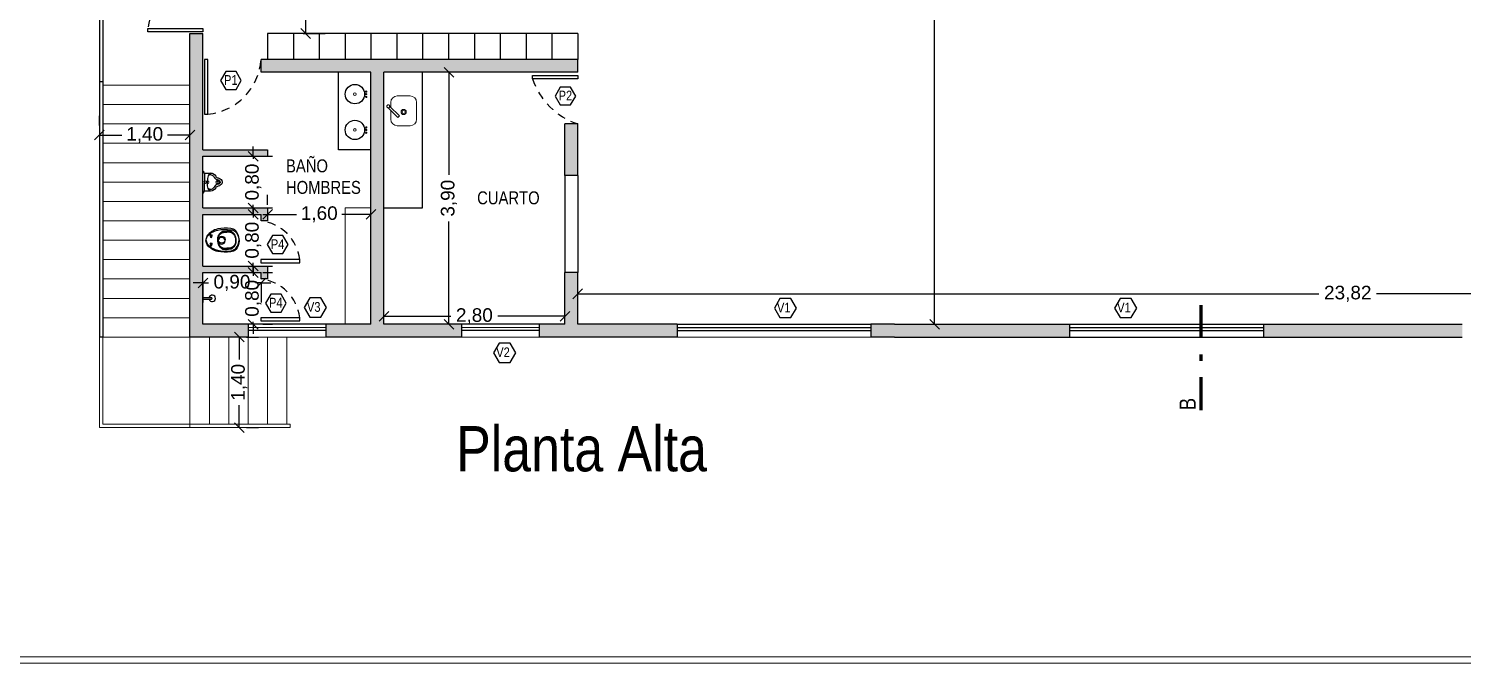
# Model space of a CAD drawing. Header units: millimetres. Extents: x 569 to 671, y 232 to 291.
# Drawn here: x 610.72 to 632.9, y 231.64 to 241.47 of the extents above; entities that cross this region are included whole.
import ezdxf

# ---------------------------------------------------------------- set-up
doc = ezdxf.new("R2010")
doc.units = ezdxf.units.MM
doc.linetypes.add('DASHDOTX2', pattern=[50.8, 25.4, -12.7, 0, -12.7])
doc.linetypes.add('DASHED', pattern=[19.05, 12.7, -6.35])
for name, color, linetype, lineweight in [('Corte', 6, 'DASHDOTX2', 60), ('Cotas', 9, 'Continuous', 13), ('MARCO', 130, 'Continuous', 15), ('Mobiliario', 84, 'Continuous', 18), ('Piso', 254, 'Continuous', 13)]:
    doc.layers.add(name, color=color, linetype=linetype, lineweight=lineweight)
for name, color, linetype in [('Muros', 1, 'Continuous'), ('Proyeccion', 2, 'DASHED'), ('Texto', 241, 'Continuous'), ('Vista', 4, 'Continuous')]:
    doc.layers.add(name, color=color, linetype=linetype)
doc.styles.add('CARATULA', font='arial.ttf')
doc.styles.add('Cecilia-3', font='ARIALN.TTF', dxfattribs={"height": 0.04})
doc.dimstyles.new('Seba', dxfattribs={"dimscale": 0.3, "dimtxt": 0.7, "dimasz": 0.5, "dimexe": 1, "dimexo": 0.5, "dimgap": 0.3, "dimtad": 0, "dimzin": 1, "dimtxsty": 'CARATULA', "dimblk": 'OBLIQUE', "dimcen": 0.5, "dimclrd": 256, "dimclre": 256, "dimadec": 0, "dimazin": 0, "dimtm": 1e-09, "dimtfac": 1, "dimtmove": 0, "dimatfit": 3, "dimldrblk": 'OBLIQUE', "dimfxl": 1.25, "dimarcsym": 1})

# ---------------------------------------------------------------- blocks, each defined once
blk = doc.blocks.new('SAPLS507')
blk.add_lwpolyline([(0, -0.585, 0.193023), (0.137, -0.535, 0.145572), (0.172, -0.456, 0.077711), (0.165, -0.255, 0.087544), (0.125, -0.161, 0.055228), (0.065, -0.091, 0.090627), (0, -0.072, 0.091051), (-0.065, -0.091, 0.055228), (-0.126, -0.161, 0.087544), (-0.165, -0.255, 0.077711), (-0.172, -0.456, 0.145572), (-0.137, -0.535, 0.193023), (0, -0.585, 61.25604)], format="xyb", close=True)
at = {"color": 30}
for points in [[(-0.015, -0.256), (-0.033, -0.258, 0.028747), (-0.061, -0.265, 0.052421), (-0.075, -0.272, 0.050041), (-0.092, -0.284, 0.040538), (-0.109, -0.303, 0.036304), (-0.124, -0.325, 0.08346), (-0.129, -0.336, 0.024812), (-0.13, -0.346, 0.009631), (-0.132, -0.373, 0.014344), (-0.132, -0.382, 0.009208), (-0.132, -0.396)], [(-0.015, -0.536), (-0.033, -0.535, -0.028747), (-0.061, -0.527, -0.052421), (-0.075, -0.521, -0.050041), (-0.092, -0.508, -0.040538), (-0.109, -0.49, -0.036304), (-0.124, -0.468, -0.08346), (-0.129, -0.457, -0.024812), (-0.13, -0.446, -0.009631), (-0.132, -0.42, -0.014344), (-0.132, -0.411, -0.009208), (-0.132, -0.396)], [(0.015, -0.256), (0.033, -0.258, -0.028747), (0.061, -0.265, -0.052421), (0.075, -0.272, -0.050041), (0.092, -0.284, -0.040538), (0.109, -0.303, -0.036304), (0.125, -0.325, -0.08346), (0.129, -0.336, -0.024812), (0.13, -0.346, -0.009631), (0.132, -0.373, -0.014344), (0.133, -0.382, -0.009208), (0.132, -0.396)], [(0.015, -0.536), (0.033, -0.535, 0.028747), (0.061, -0.527, 0.052421), (0.075, -0.521, 0.050041), (0.092, -0.508, 0.040538), (0.109, -0.49, 0.036304), (0.125, -0.468, 0.08346), (0.129, -0.457, 0.024812), (0.13, -0.446, 0.009631), (0.132, -0.42, 0.014344), (0.133, -0.411, 0.009208), (0.132, -0.396)]]:
    blk.add_lwpolyline(points, format="xyb", dxfattribs=at)
for points in [[(-0.015, -0.256), (0, -0.256)], [(0.015, -0.256), (0, -0.256)], [(-0.015, -0.536), (0, -0.536)], [(0.015, -0.536), (0, -0.536)]]:
    blk.add_lwpolyline(points, dxfattribs=at)
for centre, radius in [((-0.064, -0.152), 0.0141), ((0.064, -0.152), 0.0141), ((0, -0.314), 0.0535)]:
    blk.add_circle(centre, radius, dxfattribs=at)
blk = doc.blocks.new('SAPLS513')
at = {"color": 30}
for p, q in [((-0.135, -0.025), (-0.011, -0.025)), ((0.135, -0.025), (0.011, -0.025))]:
    blk.add_line(p, q, dxfattribs=at)
blk.add_lwpolyline([(0, -0.3), (-0.025, -0.293, -0.107013), (-0.049, -0.27, -0.081155), (-0.064, -0.238, 0.245336), (-0.09, -0.2, -0.277467), (-0.14, -0.118, 0), (-0.14, -0.019, 0.414214), (-0.147, -0.012, 0), (-0.164, -0.012, -0.999999), (-0.164, 0, 0), (0.164, 0, -0.999999), (0.164, -0.012, 0), (0.147, -0.012, 0.414214), (0.14, -0.019, 0), (0.14, -0.118, -0.277467), (0.09, -0.2, 0.245336), (0.064, -0.238, -0.081155), (0.049, -0.27, -0.107013), (0.025, -0.293), (0, -0.3)], format="xyb", close=True)
for points in [[(-0.14, -0.118), (-0.133, -0.103, -0.09017), (-0.099, -0.084, -0.04702), (-0.057, -0.074), (0, -0.07)], [(0.14, -0.118), (0.133, -0.103, 0.09017), (0.099, -0.084, 0.04702), (0.057, -0.074), (0, -0.07)], [(0, -0.269), (-0.013, -0.265, -0.088171), (-0.025, -0.253, -0.075175), (-0.035, -0.232, -0.081155)], [(0, -0.269), (0.013, -0.265, 0.088171), (0.025, -0.253, 0.075175), (0.035, -0.232, 0.081155)]]:
    blk.add_lwpolyline(points, format="xyb", dxfattribs=at)
for centre, radius in [((-0.019, -0.078), 0.003), ((-0.019, -0.214), 0.003), ((0, -0.042), 0.02), ((0, -0.089), 0.003), ((0, -0.203), 0.003), ((0.019, -0.078), 0.003), ((0.019, -0.214), 0.003), ((-0.019, -0.236), 0.003), ((0, -0.225), 0.003), ((0, -0.247), 0.003), ((0.019, -0.236), 0.003)]:
    blk.add_circle(centre, radius, dxfattribs=at)
for centre, radius, start, end in [((-0.135, -0.02), 0.005, 180.0009, 270.0005), ((-0.047, -0.118), 0.0634, 148.5608, 242.0304), ((-0.114, -0.244), 0.08, 8.8836, 62.0304), ((0.114, -0.244), 0.08, 117.9696, 171.1164), ((0.047, -0.118), 0.0634, 297.9696, 31.4392), ((0.135, -0.02), 0.005, 269.9995, 359.9991)]:
    blk.add_arc(centre, radius, start, end, dxfattribs=at)
blk = doc.blocks.new('_Oblique')
at = {"color": 0, "linetype": 'ByBlock', "lineweight": -2}
blk.add_line((-0.5, -0.5), (0.5, 0.5), dxfattribs=at)
blk = doc.blocks.new('*D342')
at = {"layer": 'Cotas', "lineweight": -2, "transparency": 16777216}
for p, q in [((614.966, 243.392), (615.307, 243.392)), ((615.007, 243.392), (615.007, 242.756)), ((615.007, 241.392), (615.007, 242.028)), ((614.966, 241.392), (615.307, 241.392))]:
    blk.add_line(p, q, dxfattribs=at)
at = {"layer": 'Defpoints', "color": 0, "transparency": 16777216}
for p in [(614.816, 243.392), (615.007, 243.392), (614.816, 241.392)]:
    blk.add_point(p, dxfattribs=at)
at = {"layer": 'Cotas', "lineweight": -2, "transparency": 16777216, "xscale": 0.15, "yscale": 0.15, "zscale": 0.15}
for p, rotation in [((615.007, 243.392), 90), ((615.007, 241.392), 270)]:
    blk.add_blockref('_Oblique', p, dxfattribs=dict(at, rotation=rotation))
at = {"layer": 'Cotas', "color": 0, "transparency": 16777216, "insert": (615.007, 242.392), "char_height": 0.21, "attachment_point": 5, "rotation": 90, "style": 'CARATULA'}
blk.add_mtext('2,00', dxfattribs=at)
blk = doc.blocks.new('*D343')
at = {"layer": 'Cotas', "lineweight": -2, "transparency": 16777216}
for p, q in [((617.199, 240.792), (616.922, 240.792)), ((617.222, 240.792), (617.222, 239.204)), ((617.222, 236.892), (617.222, 238.48)), ((617.199, 236.892), (616.922, 236.892))]:
    blk.add_line(p, q, dxfattribs=at)
at = {"layer": 'Defpoints', "color": 0, "transparency": 16777216}
for p in [(617.349, 240.792), (617.222, 236.892), (617.349, 236.892)]:
    blk.add_point(p, dxfattribs=at)
at = {"layer": 'Cotas', "lineweight": -2, "transparency": 16777216, "xscale": 0.15, "yscale": 0.15, "zscale": 0.15}
for p, rotation in [((617.222, 240.792), 90), ((617.222, 236.892), 270)]:
    blk.add_blockref('_Oblique', p, dxfattribs=dict(at, rotation=rotation))
at = {"layer": 'Cotas', "color": 0, "transparency": 16777216, "insert": (617.222, 238.842), "char_height": 0.21, "attachment_point": 5, "rotation": 90, "style": 'CARATULA'}
blk.add_mtext('3,90', dxfattribs=at)
blk = doc.blocks.new('*D344')
at = {"layer": 'Cotas', "lineweight": -2, "transparency": 16777216}
for p, q in [((619.216, 237.042), (619.216, 237.662)), ((643.038, 237.042), (643.038, 237.662)), ((619.216, 237.362), (630.682, 237.362)), ((643.038, 237.362), (631.572, 237.362))]:
    blk.add_line(p, q, dxfattribs=at)
at = {"layer": 'Defpoints', "color": 0, "transparency": 16777216}
for p in [(619.216, 237.362), (619.216, 236.892), (643.038, 236.892)]:
    blk.add_point(p, dxfattribs=at)
at = {"layer": 'Cotas', "lineweight": -2, "transparency": 16777216, "xscale": 0.15, "yscale": 0.15, "zscale": 0.15, "rotation": 180}
blk.add_blockref('_Oblique', (619.216, 237.362), dxfattribs=at)
at = {"layer": 'Cotas', "lineweight": -2, "transparency": 16777216, "xscale": 0.15, "yscale": 0.15, "zscale": 0.15}
blk.add_blockref('_Oblique', (643.038, 237.362), dxfattribs=at)
at = {"layer": 'Cotas', "color": 0, "transparency": 16777216, "insert": (631.127, 237.362), "char_height": 0.21, "attachment_point": 5, "style": 'CARATULA'}
blk.add_mtext('23,82', dxfattribs=at)
blk = doc.blocks.new('*D345')
at = {"layer": 'Cotas', "lineweight": -2, "transparency": 16777216}
for p, q in [((616.216, 237.163), (616.216, 237.314)), ((619.016, 237.163), (619.016, 237.314)), ((616.216, 237.014), (617.251, 237.014)), ((619.016, 237.014), (617.98, 237.014))]:
    blk.add_line(p, q, dxfattribs=at)
at = {"layer": 'Defpoints', "color": 0, "transparency": 16777216}
for p in [(616.216, 237.014), (616.216, 237.013), (619.016, 237.013)]:
    blk.add_point(p, dxfattribs=at)
at = {"layer": 'Cotas', "lineweight": -2, "transparency": 16777216, "xscale": 0.15, "yscale": 0.15, "zscale": 0.15, "rotation": 180}
blk.add_blockref('_Oblique', (616.216, 237.014), dxfattribs=at)
at = {"layer": 'Cotas', "lineweight": -2, "transparency": 16777216, "xscale": 0.15, "yscale": 0.15, "zscale": 0.15}
blk.add_blockref('_Oblique', (619.016, 237.014), dxfattribs=at)
at = {"layer": 'Cotas', "color": 0, "transparency": 16777216, "insert": (617.616, 237.014), "char_height": 0.21, "attachment_point": 5, "style": 'CARATULA'}
blk.add_mtext('2,80', dxfattribs=at)
blk = doc.blocks.new('*D349')
at = {"layer": 'Cotas', "lineweight": -2, "transparency": 16777216}
for p, q in [((624.735, 247.492), (624.735, 242.626)), ((624.885, 247.492), (625.035, 247.492)), ((624.735, 236.892), (624.735, 241.758)), ((624.885, 236.892), (625.035, 236.892))]:
    blk.add_line(p, q, dxfattribs=at)
at = {"layer": 'Defpoints', "color": 0, "transparency": 16777216}
for p in [(624.735, 247.492), (624.735, 247.492), (624.735, 236.892)]:
    blk.add_point(p, dxfattribs=at)
at = {"layer": 'Cotas', "lineweight": -2, "transparency": 16777216, "xscale": 0.15, "yscale": 0.15, "zscale": 0.15}
for p, rotation in [((624.735, 247.492), 90), ((624.735, 236.892), 270)]:
    blk.add_blockref('_Oblique', p, dxfattribs=dict(at, rotation=rotation))
at = {"layer": 'Cotas', "color": 0, "transparency": 16777216, "insert": (624.735, 242.192), "char_height": 0.21, "attachment_point": 5, "rotation": 90, "style": 'CARATULA'}
blk.add_mtext('10,60', dxfattribs=at)
blk = doc.blocks.new('*D350')
at = {"layer": 'Cotas', "lineweight": -2, "transparency": 16777216}
for p, q in [((613.978, 236.692), (613.978, 236.344)), ((614.093, 236.692), (614.278, 236.692)), ((613.978, 235.292), (613.978, 235.639)), ((614.093, 235.292), (614.278, 235.292))]:
    blk.add_line(p, q, dxfattribs=at)
at = {"layer": 'Defpoints', "color": 0, "transparency": 16777216}
for p in [(613.943, 236.692), (613.943, 235.292), (613.978, 235.292)]:
    blk.add_point(p, dxfattribs=at)
at = {"layer": 'Cotas', "lineweight": -2, "transparency": 16777216, "xscale": 0.15, "yscale": 0.15, "zscale": 0.15}
for p, rotation in [((613.978, 236.692), 90), ((613.978, 235.292), 270)]:
    blk.add_blockref('_Oblique', p, dxfattribs=dict(at, rotation=rotation))
at = {"layer": 'Cotas', "color": 0, "transparency": 16777216, "insert": (613.978, 235.992), "char_height": 0.21, "attachment_point": 5, "rotation": 90, "style": 'CARATULA'}
blk.add_mtext('1,40', dxfattribs=at)
blk = doc.blocks.new('*D351')
at = {"layer": 'Cotas', "lineweight": -2, "transparency": 16777216}
for p, q in [((611.816, 239.969), (611.816, 240.119)), ((613.216, 239.969), (613.216, 240.119)), ((611.816, 239.819), (612.163, 239.819)), ((613.216, 239.819), (612.868, 239.819))]:
    blk.add_line(p, q, dxfattribs=at)
at = {"layer": 'Defpoints', "color": 0, "transparency": 16777216}
for p in [(611.816, 239.819), (613.216, 239.819), (613.216, 239.819)]:
    blk.add_point(p, dxfattribs=at)
at = {"layer": 'Cotas', "lineweight": -2, "transparency": 16777216, "xscale": 0.15, "yscale": 0.15, "zscale": 0.15, "rotation": 180}
blk.add_blockref('_Oblique', (611.816, 239.819), dxfattribs=at)
at = {"layer": 'Cotas', "lineweight": -2, "transparency": 16777216, "xscale": 0.15, "yscale": 0.15, "zscale": 0.15}
blk.add_blockref('_Oblique', (613.216, 239.819), dxfattribs=at)
at = {"layer": 'Cotas', "color": 0, "transparency": 16777216, "insert": (612.516, 239.819), "char_height": 0.21, "attachment_point": 5, "style": 'CARATULA'}
blk.add_mtext('1,40', dxfattribs=at)
blk = doc.blocks.new('*D356')
at = {"layer": 'Cotas', "lineweight": -2, "transparency": 16777216}
for p, q in [((614.416, 238.742), (614.416, 238.892)), ((616.016, 238.742), (616.016, 238.892)), ((614.416, 238.592), (614.863, 238.592)), ((616.016, 238.592), (615.568, 238.592))]:
    blk.add_line(p, q, dxfattribs=at)
at = {"layer": 'Defpoints', "color": 0, "transparency": 16777216}
for p in [(614.416, 238.592), (616.016, 238.592), (616.016, 238.592)]:
    blk.add_point(p, dxfattribs=at)
at = {"layer": 'Cotas', "lineweight": -2, "transparency": 16777216, "xscale": 0.15, "yscale": 0.15, "zscale": 0.15, "rotation": 180}
blk.add_blockref('_Oblique', (614.416, 238.592), dxfattribs=at)
at = {"layer": 'Cotas', "lineweight": -2, "transparency": 16777216, "xscale": 0.15, "yscale": 0.15, "zscale": 0.15}
blk.add_blockref('_Oblique', (616.016, 238.592), dxfattribs=at)
at = {"layer": 'Cotas', "color": 0, "transparency": 16777216, "insert": (615.216, 238.592), "char_height": 0.21, "attachment_point": 5, "style": 'CARATULA'}
blk.add_mtext('1,60', dxfattribs=at)
blk = doc.blocks.new('*D357')
at = {"layer": 'Cotas', "lineweight": -2, "transparency": 16777216}
for p, q in [((613.416, 237.53), (613.266, 237.53)), ((613.416, 237.542), (613.416, 237.23)), ((613.416, 237.53), (613.503, 237.53)), ((614.316, 237.53), (614.228, 237.53)), ((614.316, 237.542), (614.316, 237.23)), ((614.316, 237.53), (614.466, 237.53))]:
    blk.add_line(p, q, dxfattribs=at)
at = {"layer": 'Defpoints', "color": 0, "transparency": 16777216}
for p in [(613.416, 237.692), (613.416, 237.53), (614.316, 237.692)]:
    blk.add_point(p, dxfattribs=at)
at = {"layer": 'Cotas', "lineweight": -2, "transparency": 16777216, "xscale": 0.15, "yscale": 0.15, "zscale": 0.15}
blk.add_blockref('_Oblique', (613.416, 237.53), dxfattribs=at)
at = {"layer": 'Cotas', "lineweight": -2, "transparency": 16777216, "xscale": 0.15, "yscale": 0.15, "zscale": 0.15, "rotation": 180}
blk.add_blockref('_Oblique', (614.316, 237.53), dxfattribs=at)
at = {"layer": 'Cotas', "color": 0, "transparency": 16777216, "insert": (613.866, 237.53), "char_height": 0.21, "attachment_point": 5, "style": 'CARATULA'}
blk.add_mtext('0,90', dxfattribs=at)
blk = doc.blocks.new('*D358')
at = {"layer": 'Cotas', "lineweight": -2, "transparency": 16777216}
for p, q in [((614.194, 238.592), (614.194, 238.742)), ((614.194, 238.592), (614.194, 238.554)), ((614.344, 238.592), (614.494, 238.592)), ((614.194, 237.792), (614.194, 237.83)), ((614.194, 237.792), (614.194, 237.642)), ((614.344, 237.792), (614.494, 237.792))]:
    blk.add_line(p, q, dxfattribs=at)
at = {"layer": 'Defpoints', "color": 0, "transparency": 16777216}
for p in [(614.194, 238.592), (614.194, 238.592), (614.194, 237.792)]:
    blk.add_point(p, dxfattribs=at)
at = {"layer": 'Cotas', "lineweight": -2, "transparency": 16777216, "xscale": 0.15, "yscale": 0.15, "zscale": 0.15}
for p, rotation in [((614.194, 238.592), 270), ((614.194, 237.792), 90)]:
    blk.add_blockref('_Oblique', p, dxfattribs=dict(at, rotation=rotation))
at = {"layer": 'Cotas', "color": 0, "transparency": 16777216, "insert": (614.194, 238.192), "char_height": 0.21, "attachment_point": 5, "rotation": 90, "style": 'CARATULA'}
blk.add_mtext('0,80', dxfattribs=at)
blk = doc.blocks.new('*D359')
at = {"layer": 'Cotas', "lineweight": -2, "transparency": 16777216}
for p, q in [((614.194, 239.492), (614.194, 239.642)), ((614.194, 239.492), (614.194, 239.454)), ((614.344, 239.492), (614.494, 239.492)), ((614.194, 238.692), (614.194, 238.73)), ((614.194, 238.692), (614.194, 238.542)), ((614.344, 238.692), (614.494, 238.692))]:
    blk.add_line(p, q, dxfattribs=at)
at = {"layer": 'Defpoints', "color": 0, "transparency": 16777216}
for p in [(614.194, 239.492), (614.194, 239.492), (614.194, 238.692)]:
    blk.add_point(p, dxfattribs=at)
at = {"layer": 'Cotas', "lineweight": -2, "transparency": 16777216, "xscale": 0.15, "yscale": 0.15, "zscale": 0.15}
for p, rotation in [((614.194, 239.492), 270), ((614.194, 238.692), 90)]:
    blk.add_blockref('_Oblique', p, dxfattribs=dict(at, rotation=rotation))
at = {"layer": 'Cotas', "color": 0, "transparency": 16777216, "insert": (614.194, 239.092), "char_height": 0.21, "attachment_point": 5, "rotation": 90, "style": 'CARATULA'}
blk.add_mtext('0,80', dxfattribs=at)
blk = doc.blocks.new('*D360')
at = {"layer": 'Cotas', "lineweight": -2, "transparency": 16777216}
for p, q in [((614.194, 237.692), (614.194, 237.842)), ((614.194, 237.692), (614.194, 237.654)), ((614.344, 237.692), (614.494, 237.692)), ((614.194, 236.892), (614.194, 236.93)), ((614.194, 236.892), (614.194, 236.742)), ((614.344, 236.892), (614.494, 236.892))]:
    blk.add_line(p, q, dxfattribs=at)
at = {"layer": 'Defpoints', "color": 0, "transparency": 16777216}
for p in [(614.194, 237.692), (614.194, 236.892), (614.194, 236.892)]:
    blk.add_point(p, dxfattribs=at)
at = {"layer": 'Cotas', "lineweight": -2, "transparency": 16777216, "xscale": 0.15, "yscale": 0.15, "zscale": 0.15}
for p, rotation in [((614.194, 237.692), 270), ((614.194, 236.892), 90)]:
    blk.add_blockref('_Oblique', p, dxfattribs=dict(at, rotation=rotation))
at = {"layer": 'Cotas', "color": 0, "transparency": 16777216, "insert": (614.194, 237.292), "char_height": 0.21, "attachment_point": 5, "rotation": 90, "style": 'CARATULA'}
blk.add_mtext('0,80', dxfattribs=at)

msp = doc.modelspace()

# ---------------------------------------------------------------- hatches: boundary and pattern name
at = {"layer": 'Muros'}
h = msp.add_hatch(color=256, dxfattribs=at)
h.dxf.hatch_style = 1
h.paths.add_polyline_path([(626.825, 247.492), (626.825, 247.692), (624.116, 247.692), (623.751, 247.692), (623.751, 247.492), (624.116, 247.492)])
h.paths.add_polyline_path([(632.899, 247.492), (632.899, 247.692), (629.825, 247.692), (629.825, 247.492)])
h.paths.add_polyline_path([(637.434, 247.492), (638.07, 246.29), (638.247, 246.384), (637.555, 247.692), (635.899, 247.692), (635.899, 247.492)])
h.paths.add_polyline_path([(640.632, 241.443), (640.809, 241.537), (640.116, 242.847), (639.939, 242.754)])
h.paths.add_polyline_path([(641.969, 236.892), (641.969, 236.692), (643.37, 236.692), (642.678, 238), (642.502, 237.907), (643.038, 236.892)])
h.paths.add_polyline_path([(638.969, 236.692), (638.969, 236.892), (635.899, 236.892), (635.899, 236.692)])
h.paths.add_polyline_path([(632.899, 236.692), (632.899, 236.892), (629.825, 236.892), (629.825, 236.692)])
h.paths.add_polyline_path([(626.825, 236.692), (626.825, 236.892), (624.116, 236.892), (623.751, 236.892), (623.751, 236.692), (624.116, 236.692)])
h.paths.add_polyline_path([(620.751, 236.892), (619.216, 236.892), (619.216, 237.692), (619.016, 237.692), (619.016, 236.892), (618.616, 236.892), (618.616, 236.692), (620.751, 236.692)])
h.paths.add_polyline_path([(619.216, 239.992), (619.016, 239.992), (619.016, 239.192), (619.216, 239.192)], flags=17)
h.paths.add_polyline_path([(619.216, 240.992), (614.316, 240.992), (614.316, 240.792), (616.016, 240.792), (616.016, 236.892), (615.316, 236.892), (615.316, 236.692), (616.216, 236.692), (617.416, 236.692), (617.416, 236.892), (616.216, 236.892), (616.216, 240.792), (619.216, 240.792)])
h.paths.add_polyline_path([(613.216, 236.692), (614.116, 236.692), (614.116, 236.892), (613.416, 236.892), (613.416, 237.692), (614.316, 237.692), (614.316, 237.592), (614.416, 237.592), (614.416, 237.792), (613.416, 237.792), (613.416, 238.592), (614.316, 238.592), (614.316, 238.492), (614.416, 238.492), (614.416, 238.692), (613.416, 238.692), (613.416, 239.492), (614.416, 239.492), (614.416, 239.592), (613.416, 239.592), (613.416, 241.392), (613.216, 241.392)])
h.paths.add_polyline_path([(614.316, 243.592), (614.316, 243.392), (618.216, 243.392), (618.216, 243.592), (616.216, 243.592), (616.216, 247.492), (616.616, 247.492), (616.616, 247.692), (615.316, 247.692), (615.316, 247.492), (616.016, 247.492), (616.016, 243.592)])
h.paths.add_polyline_path([(619.216, 247.492), (620.751, 247.492), (620.751, 247.692), (619.016, 247.692), (617.816, 247.692), (617.816, 247.492), (619.016, 247.492), (619.016, 243.392), (619.216, 243.392)])
h.paths.add_polyline_path([(613.416, 247.492), (614.116, 247.492), (614.116, 247.692), (613.216, 247.692), (613.216, 243.192), (613.416, 243.192), (613.416, 244.792), (614.416, 244.792), (614.416, 244.992), (614.316, 244.992), (614.316, 244.892), (613.416, 244.892), (613.416, 245.692), (614.416, 245.692), (614.416, 245.892), (614.316, 245.892), (614.316, 245.792), (613.416, 245.792), (613.416, 246.592), (614.416, 246.592), (614.416, 246.792), (614.316, 246.792), (614.316, 246.692), (613.416, 246.692)])

# ---------------------------------------------------------------- linework, layer by layer
at = {"layer": 'Corte', "ltscale": 0.02}
msp.add_line((628.852, 237.187), (628.852, 235.537), dxfattribs=at)
at = {"layer": 'Cotas'}
for p, q in [((613.216, 236.692), (613.216, 235.342)), ((613.516, 236.692), (613.516, 235.342)), ((613.816, 236.692), (613.816, 235.342)), ((614.116, 236.692), (614.116, 235.342)), ((614.416, 236.692), (614.416, 235.342)), ((614.716, 236.692), (614.716, 235.342)), ((613.216, 235.342), (613.216, 235.292))]:
    msp.add_line(p, q, dxfattribs=at)
at = {"layer": 'MARCO'}
msp.add_lwpolyline([(569.247, 231.642), (671.197, 231.642), (671.197, 290.842), (569.247, 290.842)], dxfattribs=at)
msp.add_lwpolyline([(569.347, 231.742), (671.097, 231.742), (671.097, 290.742), (569.347, 290.742)], close=True, dxfattribs=at)
at = {"layer": 'Mobiliario'}
for p, q in [((613.216, 240.592), (611.866, 240.592)), ((613.216, 240.292), (611.866, 240.292)), ((613.216, 239.992), (611.866, 239.992)), ((613.216, 239.692), (611.866, 239.692)), ((613.216, 239.392), (611.866, 239.392)), ((613.216, 239.092), (611.866, 239.092)), ((613.216, 238.792), (611.866, 238.792)), ((615.616, 236.892), (615.616, 238.692)), ((615.616, 238.692), (616.016, 238.692)), ((613.216, 238.492), (611.866, 238.492)), ((613.216, 238.192), (611.866, 238.192)), ((613.216, 237.892), (611.866, 237.892)), ((613.216, 237.592), (611.866, 237.592)), ((613.216, 237.292), (611.866, 237.292)), ((613.216, 236.992), (611.866, 236.992)), ((611.816, 236.692), (611.816, 235.292)), ((613.216, 236.692), (611.866, 236.692)), ((611.866, 236.692), (611.866, 235.342)), ((615.316, 236.842), (614.116, 236.842)), ((615.316, 236.692), (614.116, 236.692)), ((618.616, 236.842), (617.416, 236.842)), ((618.616, 236.692), (617.416, 236.692)), ((620.751, 236.692), (623.751, 236.692)), ((611.866, 235.342), (613.216, 235.342)), ((613.216, 235.342), (614.766, 235.342)), ((614.766, 235.342), (614.766, 235.292)), ((614.766, 235.292), (611.816, 235.292))]:
    msp.add_line(p, q, dxfattribs=at)
for centre, radius in [((615.768, 240.453), 0.02), ((615.943, 240.493), 0.01), ((615.943, 240.453), 0.01), ((615.943, 240.409), 0.01), ((615.768, 239.899), 0.02), ((615.943, 239.939), 0.01), ((615.943, 239.899), 0.01), ((615.943, 239.856), 0.01)]:
    msp.add_circle(centre, radius, dxfattribs=at)
at = {"layer": 'Muros', "ltscale": 0.01}
for p, q in [((613.216, 236.692), (613.216, 241.392)), ((613.216, 241.392), (613.416, 241.392)), ((613.416, 239.592), (613.416, 241.392)), ((619.216, 240.992), (614.316, 240.992)), ((614.316, 240.792), (614.316, 240.992)), ((619.216, 240.792), (619.216, 240.992)), ((616.016, 240.792), (614.316, 240.792)), ((616.016, 236.892), (616.016, 240.792)), ((619.216, 240.792), (616.216, 240.792)), ((616.216, 236.892), (616.216, 240.792)), ((619.216, 239.992), (619.016, 239.992)), ((619.016, 239.192), (619.016, 239.992)), ((619.216, 239.192), (619.216, 239.992)), ((614.416, 239.592), (614.416, 239.492)), ((613.416, 238.692), (613.416, 239.492)), ((619.216, 239.192), (619.016, 239.192)), ((614.416, 238.692), (614.416, 238.492)), ((613.416, 237.792), (613.416, 238.592)), ((614.416, 237.792), (614.416, 237.592)), ((613.416, 236.892), (613.416, 237.692)), ((619.016, 236.892), (619.016, 237.692)), ((619.216, 237.692), (619.016, 237.692)), ((619.216, 236.892), (619.216, 237.692)), ((614.116, 236.892), (613.416, 236.892)), ((614.116, 236.892), (614.116, 236.692)), ((616.016, 236.892), (615.316, 236.892)), ((615.316, 236.892), (615.316, 236.692)), ((617.416, 236.892), (616.216, 236.892)), ((617.416, 236.892), (617.416, 236.692)), ((619.016, 236.892), (618.616, 236.892)), ((618.616, 236.892), (618.616, 236.692)), ((620.751, 236.892), (619.216, 236.892)), ((624.116, 236.892), (623.751, 236.892)), ((624.116, 236.892), (626.825, 236.892)), ((629.825, 236.892), (632.899, 236.892)), ((614.116, 236.692), (613.216, 236.692)), ((616.216, 236.692), (615.316, 236.692)), ((617.416, 236.692), (616.216, 236.692)), ((620.751, 236.692), (618.616, 236.692)), ((624.116, 236.692), (623.751, 236.692)), ((624.116, 236.692), (626.825, 236.692)), ((629.825, 236.692), (632.899, 236.692))]:
    msp.add_line(p, q, dxfattribs=at)
at = {"layer": 'Muros'}
for p, q in [((613.416, 239.592), (614.416, 239.592)), ((613.416, 239.492), (614.416, 239.492)), ((613.416, 238.692), (614.416, 238.692)), ((613.416, 238.592), (614.316, 238.592)), ((614.316, 238.492), (614.316, 238.592)), ((614.416, 238.492), (614.316, 238.492)), ((613.416, 237.792), (614.416, 237.792)), ((613.416, 237.692), (614.316, 237.692)), ((614.316, 237.592), (614.316, 237.692)), ((614.416, 237.592), (614.316, 237.592)), ((620.751, 236.892), (620.751, 236.692)), ((623.751, 236.892), (623.751, 236.692)), ((626.825, 236.892), (626.825, 236.692)), ((629.825, 236.892), (629.825, 236.692))]:
    msp.add_line(p, q, dxfattribs=at)
at = {"layer": 'Piso'}
for p, q in [((616.622, 240.426), (616.423, 240.426)), ((616.434, 240.091), (616.284, 240.242)), ((616.307, 240.264), (616.458, 240.115)), ((616.323, 240.326), (616.323, 240.249)), ((616.323, 240.203), (616.323, 240.065)), ((616.722, 240.065), (616.722, 240.326)), ((616.458, 240.115), (616.434, 240.091)), ((616.423, 239.965), (616.622, 239.965))]:
    msp.add_line(p, q, dxfattribs=at)
for centre, radius, start, end in [((616.423, 240.326), 0.1, 90, 180), ((616.622, 240.326), 0.1, 0, 90), ((616.284, 240.265), 0.0239, 156.3984, 178.3026), ((616.284, 240.265), 0.0239, 178.2893, 200.1854), ((616.284, 240.265), 0.0237, 134.402, 156.4075), ((616.284, 240.265), 0.0238, 200.1752, 222.1605), ((616.284, 240.265), 0.0235, 222.1591, 244.2822), ((616.284, 240.265), 0.0235, 112.2579, 134.4018), ((616.284, 240.265), 0.0234, 244.2907, 266.5224), ((616.284, 240.266), 0.0233, 90.0069, 112.2482), ((616.283, 240.268), 0.0269, 268.2733, 290.4224), ((616.284, 240.266), 0.0233, 66.7936, 89.9922), ((616.284, 240.265), 0.0233, 270.0068, 292.1559), ((616.284, 240.265), 0.0235, 292.1655, 314.2182), ((616.284, 240.265), 0.0235, 292.1655, 314.2182), ((616.284, 240.265), 0.0235, 43.6934, 66.783), ((616.283, 240.265), 0.0237, 314.2185, 336.1339), ((616.283, 240.265), 0.0237, 314.2185, 336.1339), ((616.283, 240.265), 0.0237, 20.7545, 43.6942), ((616.283, 240.265), 0.0239, 336.1249, 357.939), ((616.283, 240.265), 0.0239, 336.1249, 357.939), ((616.283, 240.265), 0.0239, 357.9251, 20.7658), ((616.522, 240.177), 0.04, 90, 270), ((616.522, 240.177), 0.025, 90, 270), ((616.522, 240.177), 0.04, 270, 90), ((616.522, 240.177), 0.025, 270, 90), ((616.423, 240.065), 0.1, 180, 270), ((616.622, 240.065), 0.1, 270, 0)]:
    msp.add_arc(centre, radius, start, end, dxfattribs=at)
at = {"layer": 'Proyeccion', "ltscale": 0.01}
for centre, radius, start, end in [((613.475, 241.381), 0.913, 93.7161, 174.5737), ((613.404, 241.051), 0.913, 275.4263, 356.2839), ((619.555, 241.032), 1.094, 198.0882, 251.9118), ((614.232, 237.809), 0.688, 6.9007, 83.015), ((614.232, 236.909), 0.688, 6.9007, 83.015)]:
    msp.add_arc(centre, radius, start, end, dxfattribs=at)
at = {"layer": 'Texto'}
for p, q in [((619.216, 241.392), (614.416, 241.392)), ((614.416, 241.392), (614.416, 240.992)), ((614.816, 241.392), (614.816, 240.992)), ((615.216, 241.392), (615.216, 240.992)), ((615.616, 241.392), (615.616, 240.992)), ((615.616, 241.392), (615.616, 240.992)), ((616.016, 241.392), (616.016, 240.992)), ((616.416, 241.392), (616.416, 240.992)), ((616.816, 241.392), (616.816, 240.992)), ((617.216, 241.392), (617.216, 240.992)), ((617.616, 241.392), (617.616, 240.992)), ((618.016, 241.392), (618.016, 240.992)), ((618.416, 241.392), (618.416, 240.992)), ((618.816, 241.392), (618.816, 240.992)), ((619.216, 241.392), (619.216, 240.992)), ((620.751, 236.892), (623.751, 236.892)), ((626.825, 236.892), (629.825, 236.892)), ((620.751, 236.792), (623.751, 236.792)), ((626.825, 236.792), (629.825, 236.792))]:
    msp.add_line(p, q, dxfattribs=at)
at = {"layer": 'Vista'}
for p, q in [((611.866, 243.542), (611.866, 239.442)), ((611.816, 241.842), (611.816, 236.692)), ((611.866, 240.642), (611.816, 240.642)), ((615.516, 239.592), (615.516, 240.792)), ((616.816, 238.692), (616.816, 240.792)), ((616.016, 239.592), (615.516, 239.592)), ((611.866, 239.442), (611.866, 238.542)), ((619.016, 239.192), (619.016, 237.692)), ((619.216, 239.192), (619.216, 237.692)), ((616.216, 238.692), (616.816, 238.692)), ((611.866, 238.542), (611.866, 236.692)), ((613.416, 237.304), (613.548, 237.304)), ((613.416, 237.279), (613.548, 237.279)), ((615.316, 236.892), (614.116, 236.892)), ((618.616, 236.892), (617.416, 236.892)), ((611.866, 236.692), (611.816, 236.692)), ((615.316, 236.792), (614.116, 236.792)), ((618.616, 236.792), (617.416, 236.792)), ((620.751, 236.842), (623.751, 236.842)), ((620.751, 236.792), (623.751, 236.792)), ((626.825, 236.842), (629.825, 236.842)), ((626.825, 236.792), (629.825, 236.792)), ((626.825, 236.692), (629.825, 236.692))]:
    msp.add_line(p, q, dxfattribs=at)
for points in [[(612.566, 241.417), (612.566, 241.467), (613.416, 241.467), (613.416, 241.417)], [(613.441, 240.142), (613.491, 240.142), (613.491, 240.992), (613.441, 240.992)], [(613.929, 240.804), (613.769, 240.804), (613.688, 240.665), (613.769, 240.526), (613.929, 240.526), (614.009, 240.665)], [(619.216, 240.692), (618.516, 240.692), (618.516, 240.742), (619.216, 240.742)], [(619.105, 240.563), (618.945, 240.563), (618.865, 240.424), (618.945, 240.286), (619.105, 240.286), (619.185, 240.424)], [(614.653, 238.263), (614.493, 238.263), (614.413, 238.124), (614.493, 237.985), (614.653, 237.985), (614.733, 238.124)], [(614.915, 237.892), (614.315, 237.892), (614.315, 237.842), (614.915, 237.842)], [(614.625, 237.358), (614.465, 237.358), (614.384, 237.219), (614.465, 237.08), (614.625, 237.08), (614.705, 237.219)], [(615.243, 237.301), (615.071, 237.301), (614.985, 237.152), (615.071, 237.003), (615.243, 237.003), (615.329, 237.152)], [(622.514, 237.291), (622.342, 237.291), (622.257, 237.142), (622.342, 236.993), (622.514, 236.993), (622.6, 237.142)], [(627.777, 237.291), (627.605, 237.291), (627.519, 237.142), (627.605, 236.993), (627.777, 236.993), (627.863, 237.142)], [(614.915, 236.992), (614.315, 236.992), (614.315, 236.942), (614.915, 236.942)], [(618.171, 236.599), (617.999, 236.599), (617.913, 236.45), (617.999, 236.301), (618.171, 236.301), (618.257, 236.45)]]:
    msp.add_lwpolyline(points, close=True, dxfattribs=at)
for centre in [(615.768, 240.453), (615.768, 239.899)]:
    msp.add_circle(centre, 0.15, dxfattribs=at)
for centre, radius, start, end in [((613.561, 237.292), 0.05, 194.4775, 165.5225), ((613.548, 237.292), 0.0125, 270, 90)]:
    msp.add_arc(centre, radius, start, end, dxfattribs=at)

# ---------------------------------------------------------------- block references
at = {"layer": 'Vista', "rotation": 90}
for name, p in [('SAPLS513', (613.416, 239.092)), ('SAPLS507', (613.391, 238.201))]:
    msp.add_blockref(name, p, dxfattribs=at)
at = {"layer": 'Vista', "xscale": -1, "rotation": 90}
msp.add_blockref('SAPLS507', (613.391, 238.183), dxfattribs=at)

# ---------------------------------------------------------------- texts
at = {"layer": 'Texto', "attachment_point": 1, "style": 'Cecilia-3'}
for s, insert, char_height, width in [(' P1', (613.695, 240.747), 0.15, 0.79439), (' P2', (618.871, 240.506), 0.15, 0.79439), ('BAÑO\\PHOMBRES', (614.702, 239.443), 0.2, 1.68697), ('CUARTO', (617.659, 238.948), 0.2, 1.52837), (' P4', (614.419, 238.206), 0.15, 0.79439), (' P4', (614.391, 237.3), 0.15, 0.79439), (' V3', (614.978, 237.234), 0.15, 0.79439), (' V1', (622.249, 237.224), 0.15, 0.79439), (' V1', (627.512, 237.224), 0.15, 0.79439), (' V2', (617.906, 236.532), 0.15, 0.79439), ('Planta Alta', (617.335, 235.314), 0.7, 9.47503)]:
    msp.add_mtext(s, dxfattribs=dict(at, insert=insert, char_height=char_height, width=width))
at = {"layer": 'Texto', "insert": (628.775, 235.56), "char_height": 0.25, "width": 0.85335, "attachment_point": 7, "rotation": 90, "style": 'Cecilia-3'}
msp.add_mtext('B', dxfattribs=at)

# ---------------------------------------------------------------- dimensions: what is measured, and where the dimension line sits
at = {"layer": 'Cotas'}
for base, p1, p2, picture, middle in [((624.735, 247.492), (624.735, 236.892), (624.735, 247.492), '*D349', (624.735, 242.192)), ((615.007, 243.392), (614.816, 241.392), (614.816, 243.392), '*D342', (615.007, 242.392)), ((617.222, 236.892), (617.349, 240.792), (617.349, 236.892), '*D343', (617.222, 238.842)), ((614.194, 239.492), (614.194, 238.692), (614.194, 239.492), '*D359', (614.194, 239.092)), ((614.194, 238.592), (614.194, 237.792), (614.194, 238.592), '*D358', (614.194, 238.192)), ((614.194, 236.892), (614.194, 237.692), (614.194, 236.892), '*D360', (614.194, 237.292)), ((613.978, 235.292), (613.943, 236.692), (613.943, 235.292), '*D350', (613.978, 235.992))]:
    dim = msp.add_linear_dim(base=base, p1=p1, p2=p2, angle=90, dimstyle='Seba', dxfattribs=at)
    dim.commit()
    dim.dimension.update_dxf_attribs({"geometry": picture, "text_midpoint": middle})
for base, p1, p2, picture, middle in [((613.216, 239.819), (611.816, 239.819), (613.216, 239.819), '*D351', (612.516, 239.819)), ((616.016, 238.592), (614.416, 238.592), (616.016, 238.592), '*D356', (615.216, 238.592)), ((613.416, 237.53), (614.316, 237.692), (613.416, 237.692), '*D357', (613.866, 237.53)), ((619.216, 237.362), (643.038, 236.892), (619.216, 236.892), '*D344', (631.127, 237.362)), ((616.216, 237.014), (619.016, 237.013), (616.216, 237.013), '*D345', (617.616, 237.014))]:
    dim = msp.add_linear_dim(base=base, p1=p1, p2=p2, dimstyle='Seba', dxfattribs=at)
    dim.commit()
    dim.dimension.update_dxf_attribs({"geometry": picture, "text_midpoint": middle})

doc.saveas('drawing.dxf')
